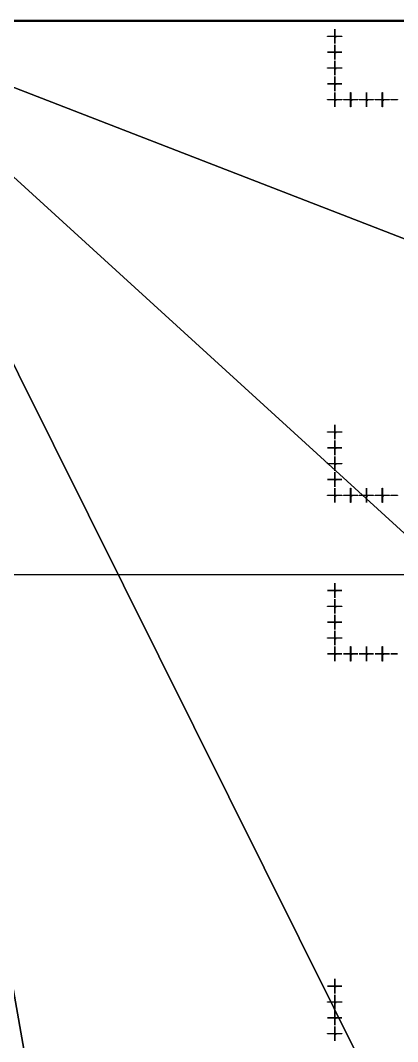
# Model space of a CAD drawing. Extents: x -25400 to 25400, y -24113 to 25400.
# Drawn here: x 2250 to 7017, y -12893 to 11 of the extents above; entities that cross this region are included whole.
import ezdxf

# ---------------------------------------------------------------- set-up
doc = ezdxf.new("R2010")
doc.units = 0
for name, color, linetype in [('L0D0', 2, 'CONTINUOUS'), ('L1D0', 3, 'CONTINUOUS'), ('L3D0', 4, 'CONTINUOUS')]:
    doc.layers.add(name, color=color, linetype=linetype)

msp = doc.modelspace()

# ---------------------------------------------------------------- linework, layer by layer
at = {"layer": 'L0D0'}
for points in [[(4251.735, -24112.788), (0, 0), (0, 14018.85), (7213, 14018.85), (7213, 14016), (8342.854, 14016), (8342.854, -23990.765), (8299.673, -24005.737), (8256.466, -24020.632), (8213.232, -24035.449), (8169.972, -24050.188), (8126.685, -24064.85), (8083.372, -24079.433), (8040.032, -24093.939), (7996.667, -24108.366), (7983.296, -24112.788)], [(-4251.735, -24112.788), (0, 0), (4251.735, -24112.788)]]:
    msp.add_lwpolyline(points, close=True, dxfattribs=at)
for points in [[(22900, 0), (0, 0), (18270.424, 7078)], [(2112.945, -22802.313), (0, 0), (10207.408, -20499.239)], [(21353.614, -8272.434), (0, 0), (22900, 0)], [(10207.408, -20499.239), (0, 0), (16923.304, -15427.63)], [(16923.304, -15427.63), (0, 0), (21353.614, -8272.434)]]:
    msp.add_lwpolyline(points, dxfattribs=at)
at = {"layer": 'L1D0'}
for points in [[(6222.25, -182.15), (6222.25, -99.15), (6224.75, -99.15), (6224.75, -182.15)], [(6132.5, -191.4), (6132.5, -188.9), (6215.5, -188.9), (6215.5, -191.4)], [(6223.3, -195.15), (6223.3, -190.35), (6218.5, -190.35), (6218.5, -189.95), (6223.3, -189.95), (6223.3, -185.15), (6223.7, -185.15), (6223.7, -189.95), (6228.5, -189.95), (6228.5, -190.35), (6223.7, -190.35), (6223.7, -195.15)], [(6222.25, -281.15), (6222.25, -198.15), (6224.75, -198.15), (6224.75, -281.15)], [(6229.5, -200.706), (6229.5, -197.15), (6233.944, -197.15), (6233.944, -198.039), (6230.389, -198.039), (6230.389, -199.817), (6233.056, -199.817), (6233.056, -200.706)], [(6229.5, -203.372), (6229.5, -202.483), (6233.056, -202.483), (6233.056, -203.372)], [(6231.5, -191.4), (6231.5, -188.9), (6314.5, -188.9), (6314.5, -191.4)], [(6233.056, -202.483), (6233.056, -200.706), (6233.944, -200.706), (6233.944, -202.483)], [(6223.3, -395.15), (6223.3, -390.35), (6218.5, -390.35), (6218.5, -389.95), (6223.3, -389.95), (6223.3, -385.15), (6223.7, -385.15), (6223.7, -389.95), (6228.5, -389.95), (6228.5, -390.35), (6223.7, -390.35), (6223.7, -395.15)], [(6222.25, -382.15), (6222.25, -299.15), (6224.75, -299.15), (6224.75, -382.15)], [(6132.5, -391.4), (6132.5, -388.9), (6215.5, -388.9), (6215.5, -391.4)], [(6222.25, -481.15), (6222.25, -398.15), (6224.75, -398.15), (6224.75, -481.15)], [(6222.25, -582.15), (6222.25, -499.15), (6224.75, -499.15), (6224.75, -582.15)], [(6232.167, -403.372), (6232.167, -401.594), (6229.5, -401.594), (6229.5, -399.817), (6230.389, -399.817), (6230.389, -400.706), (6232.167, -400.706), (6232.167, -398.039), (6231.278, -398.039), (6231.278, -397.15), (6233.056, -397.15), (6233.056, -400.706), (6233.944, -400.706), (6233.944, -401.594), (6233.056, -401.594), (6233.056, -403.372)], [(6230.389, -399.817), (6230.389, -398.039), (6231.278, -398.039), (6231.278, -399.817)], [(6231.5, -391.4), (6231.5, -388.9), (6314.5, -388.9), (6314.5, -391.4)], [(6132.5, -591.4), (6132.5, -588.9), (6215.5, -588.9), (6215.5, -591.4)], [(6223.3, -595.15), (6223.3, -590.35), (6218.5, -590.35), (6218.5, -589.95), (6223.3, -589.95), (6223.3, -585.15), (6223.7, -585.15), (6223.7, -589.95), (6228.5, -589.95), (6228.5, -590.35), (6223.7, -590.35), (6223.7, -595.15)], [(6222.25, -681.15), (6222.25, -598.15), (6224.75, -598.15), (6224.75, -681.15)], [(6229.5, -598.039), (6229.5, -597.15), (6233.056, -597.15), (6233.056, -598.039)], [(6229.5, -603.372), (6229.5, -602.483), (6233.056, -602.483), (6233.056, -603.372)], [(6230.389, -600.706), (6230.389, -599.817), (6233.056, -599.817), (6233.056, -600.706)], [(6231.5, -591.4), (6231.5, -588.9), (6314.5, -588.9), (6314.5, -591.4)], [(6233.056, -599.817), (6233.056, -598.039), (6233.944, -598.039), (6233.944, -599.817)], [(6233.056, -602.483), (6233.056, -600.706), (6233.944, -600.706), (6233.944, -602.483)], [(6222.25, -782.15), (6222.25, -699.15), (6224.75, -699.15), (6224.75, -782.15)], [(6132.5, -791.4), (6132.5, -788.9), (6215.5, -788.9), (6215.5, -791.4)], [(6223.3, -795.15), (6223.3, -790.35), (6218.5, -790.35), (6218.5, -789.95), (6223.3, -789.95), (6223.3, -785.15), (6223.7, -785.15), (6223.7, -789.95), (6228.5, -789.95), (6228.5, -790.35), (6223.7, -790.35), (6223.7, -795.15)], [(6222.25, -881.15), (6222.25, -798.15), (6224.75, -798.15), (6224.75, -881.15)], [(6222.25, -982.15), (6222.25, -899.15), (6224.75, -899.15), (6224.75, -982.15)], [(6229.5, -798.928), (6229.5, -798.039), (6230.389, -798.039), (6230.389, -798.928)], [(6229.5, -803.372), (6229.5, -801.594), (6230.389, -801.594), (6230.389, -802.483), (6233.944, -802.483), (6233.944, -803.372)], [(6230.389, -798.039), (6230.389, -797.15), (6233.056, -797.15), (6233.056, -798.039)], [(6230.389, -801.594), (6230.389, -800.706), (6232.167, -800.706), (6232.167, -801.594)], [(6231.5, -791.4), (6231.5, -788.9), (6314.5, -788.9), (6314.5, -791.4)], [(6232.167, -800.706), (6232.167, -799.817), (6233.056, -799.817), (6233.056, -800.706)], [(6233.056, -799.817), (6233.056, -798.039), (6233.944, -798.039), (6233.944, -799.817)], [(6422.25, -982.15), (6422.25, -899.15), (6424.75, -899.15), (6424.75, -982.15)], [(6622.25, -982.15), (6622.25, -899.15), (6624.75, -899.15), (6624.75, -982.15)], [(6822.25, -982.15), (6822.25, -899.15), (6824.75, -899.15), (6824.75, -982.15)], [(6132.5, -991.4), (6132.5, -988.9), (6215.5, -988.9), (6215.5, -991.4)], [(6223.3, -995.15), (6223.3, -990.35), (6218.5, -990.35), (6218.5, -989.95), (6223.3, -989.95), (6223.3, -985.15), (6223.7, -985.15), (6223.7, -989.95), (6228.5, -989.95), (6228.5, -990.35), (6223.7, -990.35), (6223.7, -995.15)], [(6222.25, -1081.15), (6222.25, -998.15), (6224.75, -998.15), (6224.75, -1081.15)], [(6230.389, -1003.372), (6230.389, -1002.483), (6231.278, -1002.483), (6231.278, -998.928), (6230.389, -998.928), (6230.389, -998.039), (6231.278, -998.039), (6231.278, -997.15), (6232.167, -997.15), (6232.167, -1002.483), (6233.056, -1002.483), (6233.056, -1003.372)], [(6231.5, -991.4), (6231.5, -988.9), (6314.5, -988.9), (6314.5, -991.4)], [(6332.5, -991.4), (6332.5, -988.9), (6415.5, -988.9), (6415.5, -991.4)], [(6423.3, -995.15), (6423.3, -990.35), (6418.5, -990.35), (6418.5, -989.95), (6423.3, -989.95), (6423.3, -985.15), (6423.7, -985.15), (6423.7, -989.95), (6428.5, -989.95), (6428.5, -990.35), (6423.7, -990.35), (6423.7, -995.15)], [(6422.25, -1081.15), (6422.25, -998.15), (6424.75, -998.15), (6424.75, -1081.15)], [(6429.5, -998.928), (6429.5, -998.039), (6430.389, -998.039), (6430.389, -998.928)], [(6429.5, -1003.372), (6429.5, -1001.594), (6430.389, -1001.594), (6430.389, -1002.483), (6433.944, -1002.483), (6433.944, -1003.372)], [(6430.389, -998.039), (6430.389, -997.15), (6433.056, -997.15), (6433.056, -998.039)], [(6430.389, -1001.594), (6430.389, -1000.706), (6432.167, -1000.706), (6432.167, -1001.594)], [(6431.5, -991.4), (6431.5, -988.9), (6514.5, -988.9), (6514.5, -991.4)], [(6432.167, -1000.706), (6432.167, -999.817), (6433.056, -999.817), (6433.056, -1000.706)], [(6433.056, -999.817), (6433.056, -998.039), (6433.944, -998.039), (6433.944, -999.817)], [(6532.5, -991.4), (6532.5, -988.9), (6615.5, -988.9), (6615.5, -991.4)], [(6623.3, -995.15), (6623.3, -990.35), (6618.5, -990.35), (6618.5, -989.95), (6623.3, -989.95), (6623.3, -985.15), (6623.7, -985.15), (6623.7, -989.95), (6628.5, -989.95), (6628.5, -990.35), (6623.7, -990.35), (6623.7, -995.15)], [(6622.25, -1081.15), (6622.25, -998.15), (6624.75, -998.15), (6624.75, -1081.15)], [(6629.5, -998.039), (6629.5, -997.15), (6633.056, -997.15), (6633.056, -998.039)], [(6629.5, -1003.372), (6629.5, -1002.483), (6633.056, -1002.483), (6633.056, -1003.372)], [(6630.389, -1000.706), (6630.389, -999.817), (6633.056, -999.817), (6633.056, -1000.706)], [(6631.5, -991.4), (6631.5, -988.9), (6714.5, -988.9), (6714.5, -991.4)], [(6633.056, -999.817), (6633.056, -998.039), (6633.944, -998.039), (6633.944, -999.817)], [(6633.056, -1002.483), (6633.056, -1000.706), (6633.944, -1000.706), (6633.944, -1002.483)], [(6732.5, -991.4), (6732.5, -988.9), (6815.5, -988.9), (6815.5, -991.4)], [(6823.3, -995.15), (6823.3, -990.35), (6818.5, -990.35), (6818.5, -989.95), (6823.3, -989.95), (6823.3, -985.15), (6823.7, -985.15), (6823.7, -989.95), (6828.5, -989.95), (6828.5, -990.35), (6823.7, -990.35), (6823.7, -995.15)], [(6822.25, -1081.15), (6822.25, -998.15), (6824.75, -998.15), (6824.75, -1081.15)], [(6832.167, -1003.372), (6832.167, -1001.594), (6829.5, -1001.594), (6829.5, -999.817), (6830.389, -999.817), (6830.389, -1000.706), (6832.167, -1000.706), (6832.167, -998.039), (6831.278, -998.039), (6831.278, -997.15), (6833.056, -997.15), (6833.056, -1000.706), (6833.944, -1000.706), (6833.944, -1001.594), (6833.056, -1001.594), (6833.056, -1003.372)], [(6830.389, -999.817), (6830.389, -998.039), (6831.278, -998.039), (6831.278, -999.817)], [(6831.5, -991.4), (6831.5, -988.9), (6914.5, -988.9), (6914.5, -991.4)], [(6932.5, -991.4), (6932.5, -988.9), (7015.5, -988.9), (7015.5, -991.4)], [(6222.25, -5182.15), (6222.25, -5099.15), (6224.75, -5099.15), (6224.75, -5182.15)], [(6132.5, -5191.4), (6132.5, -5188.9), (6215.5, -5188.9), (6215.5, -5191.4)], [(6223.3, -5195.15), (6223.3, -5190.35), (6218.5, -5190.35), (6218.5, -5189.95), (6223.3, -5189.95), (6223.3, -5185.15), (6223.7, -5185.15), (6223.7, -5189.95), (6228.5, -5189.95), (6228.5, -5190.35), (6223.7, -5190.35), (6223.7, -5195.15)], [(6222.25, -5281.15), (6222.25, -5198.15), (6224.75, -5198.15), (6224.75, -5281.15)], [(6229.5, -5200.706), (6229.5, -5197.15), (6233.944, -5197.15), (6233.944, -5198.039), (6230.389, -5198.039), (6230.389, -5199.817), (6233.056, -5199.817), (6233.056, -5200.706)], [(6229.5, -5203.372), (6229.5, -5202.483), (6233.056, -5202.483), (6233.056, -5203.372)], [(6231.5, -5191.4), (6231.5, -5188.9), (6314.5, -5188.9), (6314.5, -5191.4)], [(6233.056, -5202.483), (6233.056, -5200.706), (6233.944, -5200.706), (6233.944, -5202.483)], [(6132.5, -5391.4), (6132.5, -5388.9), (6215.5, -5388.9), (6215.5, -5391.4)], [(6223.3, -5395.15), (6223.3, -5390.35), (6218.5, -5390.35), (6218.5, -5389.95), (6223.3, -5389.95), (6223.3, -5385.15), (6223.7, -5385.15), (6223.7, -5389.95), (6228.5, -5389.95), (6228.5, -5390.35), (6223.7, -5390.35), (6223.7, -5395.15)], [(6222.25, -5382.15), (6222.25, -5299.15), (6224.75, -5299.15), (6224.75, -5382.15)], [(6222.25, -5481.15), (6222.25, -5398.15), (6224.75, -5398.15), (6224.75, -5481.15)], [(6232.167, -5403.372), (6232.167, -5401.594), (6229.5, -5401.594), (6229.5, -5399.817), (6230.389, -5399.817), (6230.389, -5400.706), (6232.167, -5400.706), (6232.167, -5398.039), (6231.278, -5398.039), (6231.278, -5397.15), (6233.056, -5397.15), (6233.056, -5400.706), (6233.944, -5400.706), (6233.944, -5401.594), (6233.056, -5401.594), (6233.056, -5403.372)], [(6230.389, -5399.817), (6230.389, -5398.039), (6231.278, -5398.039), (6231.278, -5399.817)], [(6231.5, -5391.4), (6231.5, -5388.9), (6314.5, -5388.9), (6314.5, -5391.4)], [(6222.25, -5582.15), (6222.25, -5499.15), (6224.75, -5499.15), (6224.75, -5582.15)], [(6132.5, -5591.4), (6132.5, -5588.9), (6215.5, -5588.9), (6215.5, -5591.4)], [(6223.3, -5595.15), (6223.3, -5590.35), (6218.5, -5590.35), (6218.5, -5589.95), (6223.3, -5589.95), (6223.3, -5585.15), (6223.7, -5585.15), (6223.7, -5589.95), (6228.5, -5589.95), (6228.5, -5590.35), (6223.7, -5590.35), (6223.7, -5595.15)], [(6222.25, -5681.15), (6222.25, -5598.15), (6224.75, -5598.15), (6224.75, -5681.15)], [(6229.5, -5598.039), (6229.5, -5597.15), (6233.056, -5597.15), (6233.056, -5598.039)], [(6229.5, -5603.372), (6229.5, -5602.483), (6233.056, -5602.483), (6233.056, -5603.372)], [(6230.389, -5600.706), (6230.389, -5599.817), (6233.056, -5599.817), (6233.056, -5600.706)], [(6231.5, -5591.4), (6231.5, -5588.9), (6314.5, -5588.9), (6314.5, -5591.4)], [(6233.056, -5599.817), (6233.056, -5598.039), (6233.944, -5598.039), (6233.944, -5599.817)], [(6233.056, -5602.483), (6233.056, -5600.706), (6233.944, -5600.706), (6233.944, -5602.483)], [(6132.5, -5791.4), (6132.5, -5788.9), (6215.5, -5788.9), (6215.5, -5791.4)], [(6223.3, -5795.15), (6223.3, -5790.35), (6218.5, -5790.35), (6218.5, -5789.95), (6223.3, -5789.95), (6223.3, -5785.15), (6223.7, -5785.15), (6223.7, -5789.95), (6228.5, -5789.95), (6228.5, -5790.35), (6223.7, -5790.35), (6223.7, -5795.15)], [(6222.25, -5782.15), (6222.25, -5699.15), (6224.75, -5699.15), (6224.75, -5782.15)], [(6222.25, -5881.15), (6222.25, -5798.15), (6224.75, -5798.15), (6224.75, -5881.15)], [(6229.5, -5798.928), (6229.5, -5798.039), (6230.389, -5798.039), (6230.389, -5798.928)], [(6229.5, -5803.372), (6229.5, -5801.594), (6230.389, -5801.594), (6230.389, -5802.483), (6233.944, -5802.483), (6233.944, -5803.372)], [(6230.389, -5798.039), (6230.389, -5797.15), (6233.056, -5797.15), (6233.056, -5798.039)], [(6230.389, -5801.594), (6230.389, -5800.706), (6232.167, -5800.706), (6232.167, -5801.594)], [(6231.5, -5791.4), (6231.5, -5788.9), (6314.5, -5788.9), (6314.5, -5791.4)], [(6232.167, -5800.706), (6232.167, -5799.817), (6233.056, -5799.817), (6233.056, -5800.706)], [(6233.056, -5799.817), (6233.056, -5798.039), (6233.944, -5798.039), (6233.944, -5799.817)], [(6222.25, -5982.15), (6222.25, -5899.15), (6224.75, -5899.15), (6224.75, -5982.15)], [(6422.25, -5982.15), (6422.25, -5899.15), (6424.75, -5899.15), (6424.75, -5982.15)], [(6622.25, -5982.15), (6622.25, -5899.15), (6624.75, -5899.15), (6624.75, -5982.15)], [(6822.25, -5982.15), (6822.25, -5899.15), (6824.75, -5899.15), (6824.75, -5982.15)], [(6132.5, -5991.4), (6132.5, -5988.9), (6215.5, -5988.9), (6215.5, -5991.4)], [(6223.3, -5995.15), (6223.3, -5990.35), (6218.5, -5990.35), (6218.5, -5989.95), (6223.3, -5989.95), (6223.3, -5985.15), (6223.7, -5985.15), (6223.7, -5989.95), (6228.5, -5989.95), (6228.5, -5990.35), (6223.7, -5990.35), (6223.7, -5995.15)], [(6222.25, -6081.15), (6222.25, -5998.15), (6224.75, -5998.15), (6224.75, -6081.15)], [(6230.389, -6003.372), (6230.389, -6002.483), (6231.278, -6002.483), (6231.278, -5998.928), (6230.389, -5998.928), (6230.389, -5998.039), (6231.278, -5998.039), (6231.278, -5997.15), (6232.167, -5997.15), (6232.167, -6002.483), (6233.056, -6002.483), (6233.056, -6003.372)], [(6231.5, -5991.4), (6231.5, -5988.9), (6314.5, -5988.9), (6314.5, -5991.4)], [(6332.5, -5991.4), (6332.5, -5988.9), (6415.5, -5988.9), (6415.5, -5991.4)], [(6423.3, -5995.15), (6423.3, -5990.35), (6418.5, -5990.35), (6418.5, -5989.95), (6423.3, -5989.95), (6423.3, -5985.15), (6423.7, -5985.15), (6423.7, -5989.95), (6428.5, -5989.95), (6428.5, -5990.35), (6423.7, -5990.35), (6423.7, -5995.15)], [(6422.25, -6081.15), (6422.25, -5998.15), (6424.75, -5998.15), (6424.75, -6081.15)], [(6429.5, -5998.928), (6429.5, -5998.039), (6430.389, -5998.039), (6430.389, -5998.928)], [(6429.5, -6003.372), (6429.5, -6001.594), (6430.389, -6001.594), (6430.389, -6002.483), (6433.944, -6002.483), (6433.944, -6003.372)], [(6430.389, -5998.039), (6430.389, -5997.15), (6433.056, -5997.15), (6433.056, -5998.039)], [(6430.389, -6001.594), (6430.389, -6000.706), (6432.167, -6000.706), (6432.167, -6001.594)], [(6431.5, -5991.4), (6431.5, -5988.9), (6514.5, -5988.9), (6514.5, -5991.4)], [(6432.167, -6000.706), (6432.167, -5999.817), (6433.056, -5999.817), (6433.056, -6000.706)], [(6433.056, -5999.817), (6433.056, -5998.039), (6433.944, -5998.039), (6433.944, -5999.817)], [(6532.5, -5991.4), (6532.5, -5988.9), (6615.5, -5988.9), (6615.5, -5991.4)], [(6623.3, -5995.15), (6623.3, -5990.35), (6618.5, -5990.35), (6618.5, -5989.95), (6623.3, -5989.95), (6623.3, -5985.15), (6623.7, -5985.15), (6623.7, -5989.95), (6628.5, -5989.95), (6628.5, -5990.35), (6623.7, -5990.35), (6623.7, -5995.15)], [(6622.25, -6081.15), (6622.25, -5998.15), (6624.75, -5998.15), (6624.75, -6081.15)], [(6629.5, -5998.039), (6629.5, -5997.15), (6633.056, -5997.15), (6633.056, -5998.039)], [(6629.5, -6003.372), (6629.5, -6002.483), (6633.056, -6002.483), (6633.056, -6003.372)], [(6630.389, -6000.706), (6630.389, -5999.817), (6633.056, -5999.817), (6633.056, -6000.706)], [(6631.5, -5991.4), (6631.5, -5988.9), (6714.5, -5988.9), (6714.5, -5991.4)], [(6633.056, -5999.817), (6633.056, -5998.039), (6633.944, -5998.039), (6633.944, -5999.817)], [(6633.056, -6002.483), (6633.056, -6000.706), (6633.944, -6000.706), (6633.944, -6002.483)], [(6732.5, -5991.4), (6732.5, -5988.9), (6815.5, -5988.9), (6815.5, -5991.4)], [(6823.3, -5995.15), (6823.3, -5990.35), (6818.5, -5990.35), (6818.5, -5989.95), (6823.3, -5989.95), (6823.3, -5985.15), (6823.7, -5985.15), (6823.7, -5989.95), (6828.5, -5989.95), (6828.5, -5990.35), (6823.7, -5990.35), (6823.7, -5995.15)], [(6822.25, -6081.15), (6822.25, -5998.15), (6824.75, -5998.15), (6824.75, -6081.15)], [(6832.167, -6003.372), (6832.167, -6001.594), (6829.5, -6001.594), (6829.5, -5999.817), (6830.389, -5999.817), (6830.389, -6000.706), (6832.167, -6000.706), (6832.167, -5998.039), (6831.278, -5998.039), (6831.278, -5997.15), (6833.056, -5997.15), (6833.056, -6000.706), (6833.944, -6000.706), (6833.944, -6001.594), (6833.056, -6001.594), (6833.056, -6003.372)], [(6830.389, -5999.817), (6830.389, -5998.039), (6831.278, -5998.039), (6831.278, -5999.817)], [(6831.5, -5991.4), (6831.5, -5988.9), (6914.5, -5988.9), (6914.5, -5991.4)], [(6932.5, -5991.4), (6932.5, -5988.9), (7015.5, -5988.9), (7015.5, -5991.4)], [(6132.5, -7194.4), (6132.5, -7191.9), (6215.5, -7191.9), (6215.5, -7194.4)], [(6223.3, -7198.15), (6223.3, -7193.35), (6218.5, -7193.35), (6218.5, -7192.95), (6223.3, -7192.95), (6223.3, -7188.15), (6223.7, -7188.15), (6223.7, -7192.95), (6228.5, -7192.95), (6228.5, -7193.35), (6223.7, -7193.35), (6223.7, -7198.15)], [(6222.25, -7185.15), (6222.25, -7102.15), (6224.75, -7102.15), (6224.75, -7185.15)], [(6222.25, -7284.15), (6222.25, -7201.15), (6224.75, -7201.15), (6224.75, -7284.15)], [(6229.5, -7203.706), (6229.5, -7200.15), (6233.944, -7200.15), (6233.944, -7201.039), (6230.389, -7201.039), (6230.389, -7202.817), (6233.056, -7202.817), (6233.056, -7203.706)], [(6229.5, -7206.372), (6229.5, -7205.483), (6233.056, -7205.483), (6233.056, -7206.372)], [(6231.5, -7194.4), (6231.5, -7191.9), (6314.5, -7191.9), (6314.5, -7194.4)], [(6233.056, -7205.483), (6233.056, -7203.706), (6233.944, -7203.706), (6233.944, -7205.483)], [(6222.25, -7385.15), (6222.25, -7302.15), (6224.75, -7302.15), (6224.75, -7385.15)], [(6132.5, -7394.4), (6132.5, -7391.9), (6215.5, -7391.9), (6215.5, -7394.4)], [(6223.3, -7398.15), (6223.3, -7393.35), (6218.5, -7393.35), (6218.5, -7392.95), (6223.3, -7392.95), (6223.3, -7388.15), (6223.7, -7388.15), (6223.7, -7392.95), (6228.5, -7392.95), (6228.5, -7393.35), (6223.7, -7393.35), (6223.7, -7398.15)], [(6222.25, -7484.15), (6222.25, -7401.15), (6224.75, -7401.15), (6224.75, -7484.15)], [(6232.167, -7406.372), (6232.167, -7404.594), (6229.5, -7404.594), (6229.5, -7402.817), (6230.389, -7402.817), (6230.389, -7403.706), (6232.167, -7403.706), (6232.167, -7401.039), (6231.278, -7401.039), (6231.278, -7400.15), (6233.056, -7400.15), (6233.056, -7403.706), (6233.944, -7403.706), (6233.944, -7404.594), (6233.056, -7404.594), (6233.056, -7406.372)], [(6230.389, -7402.817), (6230.389, -7401.039), (6231.278, -7401.039), (6231.278, -7402.817)], [(6231.5, -7394.4), (6231.5, -7391.9), (6314.5, -7391.9), (6314.5, -7394.4)], [(6132.5, -7594.4), (6132.5, -7591.9), (6215.5, -7591.9), (6215.5, -7594.4)], [(6223.3, -7598.15), (6223.3, -7593.35), (6218.5, -7593.35), (6218.5, -7592.95), (6223.3, -7592.95), (6223.3, -7588.15), (6223.7, -7588.15), (6223.7, -7592.95), (6228.5, -7592.95), (6228.5, -7593.35), (6223.7, -7593.35), (6223.7, -7598.15)], [(6222.25, -7585.15), (6222.25, -7502.15), (6224.75, -7502.15), (6224.75, -7585.15)], [(6222.25, -7684.15), (6222.25, -7601.15), (6224.75, -7601.15), (6224.75, -7684.15)], [(6229.5, -7601.039), (6229.5, -7600.15), (6233.056, -7600.15), (6233.056, -7601.039)], [(6229.5, -7606.372), (6229.5, -7605.483), (6233.056, -7605.483), (6233.056, -7606.372)], [(6230.389, -7603.706), (6230.389, -7602.817), (6233.056, -7602.817), (6233.056, -7603.706)], [(6231.5, -7594.4), (6231.5, -7591.9), (6314.5, -7591.9), (6314.5, -7594.4)], [(6233.056, -7602.817), (6233.056, -7601.039), (6233.944, -7601.039), (6233.944, -7602.817)], [(6233.056, -7605.483), (6233.056, -7603.706), (6233.944, -7603.706), (6233.944, -7605.483)], [(6222.25, -7785.15), (6222.25, -7702.15), (6224.75, -7702.15), (6224.75, -7785.15)], [(6132.5, -7794.4), (6132.5, -7791.9), (6215.5, -7791.9), (6215.5, -7794.4)], [(6223.3, -7798.15), (6223.3, -7793.35), (6218.5, -7793.35), (6218.5, -7792.95), (6223.3, -7792.95), (6223.3, -7788.15), (6223.7, -7788.15), (6223.7, -7792.95), (6228.5, -7792.95), (6228.5, -7793.35), (6223.7, -7793.35), (6223.7, -7798.15)], [(6222.25, -7884.15), (6222.25, -7801.15), (6224.75, -7801.15), (6224.75, -7884.15)], [(6229.5, -7801.928), (6229.5, -7801.039), (6230.389, -7801.039), (6230.389, -7801.928)], [(6229.5, -7806.372), (6229.5, -7804.594), (6230.389, -7804.594), (6230.389, -7805.483), (6233.944, -7805.483), (6233.944, -7806.372)], [(6230.389, -7801.039), (6230.389, -7800.15), (6233.056, -7800.15), (6233.056, -7801.039)], [(6230.389, -7804.594), (6230.389, -7803.706), (6232.167, -7803.706), (6232.167, -7804.594)], [(6231.5, -7794.4), (6231.5, -7791.9), (6314.5, -7791.9), (6314.5, -7794.4)], [(6232.167, -7803.706), (6232.167, -7802.817), (6233.056, -7802.817), (6233.056, -7803.706)], [(6233.056, -7802.817), (6233.056, -7801.039), (6233.944, -7801.039), (6233.944, -7802.817)], [(6132.5, -7994.4), (6132.5, -7991.9), (6215.5, -7991.9), (6215.5, -7994.4)], [(6223.3, -7998.15), (6223.3, -7993.35), (6218.5, -7993.35), (6218.5, -7992.95), (6223.3, -7992.95), (6223.3, -7988.15), (6223.7, -7988.15), (6223.7, -7992.95), (6228.5, -7992.95), (6228.5, -7993.35), (6223.7, -7993.35), (6223.7, -7998.15)], [(6222.25, -7985.15), (6222.25, -7902.15), (6224.75, -7902.15), (6224.75, -7985.15)], [(6230.389, -8006.372), (6230.389, -8005.483), (6231.278, -8005.483), (6231.278, -8001.928), (6230.389, -8001.928), (6230.389, -8001.039), (6231.278, -8001.039), (6231.278, -8000.15), (6232.167, -8000.15), (6232.167, -8005.483), (6233.056, -8005.483), (6233.056, -8006.372)], [(6231.5, -7994.4), (6231.5, -7991.9), (6314.5, -7991.9), (6314.5, -7994.4)], [(6332.5, -7994.4), (6332.5, -7991.9), (6415.5, -7991.9), (6415.5, -7994.4)], [(6423.3, -7998.15), (6423.3, -7993.35), (6418.5, -7993.35), (6418.5, -7992.95), (6423.3, -7992.95), (6423.3, -7988.15), (6423.7, -7988.15), (6423.7, -7992.95), (6428.5, -7992.95), (6428.5, -7993.35), (6423.7, -7993.35), (6423.7, -7998.15)], [(6422.25, -7985.15), (6422.25, -7902.15), (6424.75, -7902.15), (6424.75, -7985.15)], [(6430.389, -8001.039), (6430.389, -8000.15), (6433.056, -8000.15), (6433.056, -8001.039)], [(6431.5, -7994.4), (6431.5, -7991.9), (6514.5, -7991.9), (6514.5, -7994.4)], [(6532.5, -7994.4), (6532.5, -7991.9), (6615.5, -7991.9), (6615.5, -7994.4)], [(6623.3, -7998.15), (6623.3, -7993.35), (6618.5, -7993.35), (6618.5, -7992.95), (6623.3, -7992.95), (6623.3, -7988.15), (6623.7, -7988.15), (6623.7, -7992.95), (6628.5, -7992.95), (6628.5, -7993.35), (6623.7, -7993.35), (6623.7, -7998.15)], [(6622.25, -7985.15), (6622.25, -7902.15), (6624.75, -7902.15), (6624.75, -7985.15)], [(6629.5, -8001.039), (6629.5, -8000.15), (6633.056, -8000.15), (6633.056, -8001.039)], [(6631.5, -7994.4), (6631.5, -7991.9), (6714.5, -7991.9), (6714.5, -7994.4)], [(6732.5, -7994.4), (6732.5, -7991.9), (6815.5, -7991.9), (6815.5, -7994.4)], [(6823.3, -7998.15), (6823.3, -7993.35), (6818.5, -7993.35), (6818.5, -7992.95), (6823.3, -7992.95), (6823.3, -7988.15), (6823.7, -7988.15), (6823.7, -7992.95), (6828.5, -7992.95), (6828.5, -7993.35), (6823.7, -7993.35), (6823.7, -7998.15)], [(6822.25, -7985.15), (6822.25, -7902.15), (6824.75, -7902.15), (6824.75, -7985.15)], [(6832.167, -8006.372), (6832.167, -8004.594), (6829.5, -8004.594), (6829.5, -8002.817), (6830.389, -8002.817), (6830.389, -8003.706), (6832.167, -8003.706), (6832.167, -8001.039), (6831.278, -8001.039), (6831.278, -8000.15), (6833.056, -8000.15), (6833.056, -8003.706), (6833.944, -8003.706), (6833.944, -8004.594), (6833.056, -8004.594), (6833.056, -8006.372)], [(6831.5, -7994.4), (6831.5, -7991.9), (6914.5, -7991.9), (6914.5, -7994.4)], [(6932.5, -7994.4), (6932.5, -7991.9), (7015.5, -7991.9), (7015.5, -7994.4)], [(6222.25, -8084.15), (6222.25, -8001.15), (6224.75, -8001.15), (6224.75, -8084.15)], [(6422.25, -8084.15), (6422.25, -8001.15), (6424.75, -8001.15), (6424.75, -8084.15)], [(6429.5, -8001.928), (6429.5, -8001.039), (6430.389, -8001.039), (6430.389, -8001.928)], [(6429.5, -8006.372), (6429.5, -8004.594), (6430.389, -8004.594), (6430.389, -8005.483), (6433.944, -8005.483), (6433.944, -8006.372)], [(6430.389, -8004.594), (6430.389, -8003.706), (6432.167, -8003.706), (6432.167, -8004.594)], [(6432.167, -8003.706), (6432.167, -8002.817), (6433.056, -8002.817), (6433.056, -8003.706)], [(6433.056, -8002.817), (6433.056, -8001.039), (6433.944, -8001.039), (6433.944, -8002.817)], [(6622.25, -8084.15), (6622.25, -8001.15), (6624.75, -8001.15), (6624.75, -8084.15)], [(6629.5, -8006.372), (6629.5, -8005.483), (6633.056, -8005.483), (6633.056, -8006.372)], [(6630.389, -8003.706), (6630.389, -8002.817), (6633.056, -8002.817), (6633.056, -8003.706)], [(6633.056, -8002.817), (6633.056, -8001.039), (6633.944, -8001.039), (6633.944, -8002.817)], [(6633.056, -8005.483), (6633.056, -8003.706), (6633.944, -8003.706), (6633.944, -8005.483)], [(6822.25, -8084.15), (6822.25, -8001.15), (6824.75, -8001.15), (6824.75, -8084.15)], [(6830.389, -8002.817), (6830.389, -8001.039), (6831.278, -8001.039), (6831.278, -8002.817)], [(6222.25, -12185.15), (6222.25, -12102.15), (6224.75, -12102.15), (6224.75, -12185.15)], [(6132.5, -12194.4), (6132.5, -12191.9), (6215.5, -12191.9), (6215.5, -12194.4)], [(6223.3, -12198.15), (6223.3, -12193.35), (6218.5, -12193.35), (6218.5, -12192.95), (6223.3, -12192.95), (6223.3, -12188.15), (6223.7, -12188.15), (6223.7, -12192.95), (6228.5, -12192.95), (6228.5, -12193.35), (6223.7, -12193.35), (6223.7, -12198.15)], [(6222.25, -12284.15), (6222.25, -12201.15), (6224.75, -12201.15), (6224.75, -12284.15)], [(6229.5, -12203.706), (6229.5, -12200.15), (6233.944, -12200.15), (6233.944, -12201.039), (6230.389, -12201.039), (6230.389, -12202.817), (6233.056, -12202.817), (6233.056, -12203.706)], [(6229.5, -12206.372), (6229.5, -12205.483), (6233.056, -12205.483), (6233.056, -12206.372)], [(6231.5, -12194.4), (6231.5, -12191.9), (6314.5, -12191.9), (6314.5, -12194.4)], [(6233.056, -12205.483), (6233.056, -12203.706), (6233.944, -12203.706), (6233.944, -12205.483)], [(6223.3, -12398.15), (6223.3, -12393.35), (6218.5, -12393.35), (6218.5, -12392.95), (6223.3, -12392.95), (6223.3, -12388.15), (6223.7, -12388.15), (6223.7, -12392.95), (6228.5, -12392.95), (6228.5, -12393.35), (6223.7, -12393.35), (6223.7, -12398.15)], [(6222.25, -12385.15), (6222.25, -12302.15), (6224.75, -12302.15), (6224.75, -12385.15)], [(6132.5, -12394.4), (6132.5, -12391.9), (6215.5, -12391.9), (6215.5, -12394.4)], [(6222.25, -12484.15), (6222.25, -12401.15), (6224.75, -12401.15), (6224.75, -12484.15)], [(6222.25, -12585.15), (6222.25, -12502.15), (6224.75, -12502.15), (6224.75, -12585.15)], [(6232.167, -12406.372), (6232.167, -12404.594), (6229.5, -12404.594), (6229.5, -12402.817), (6230.389, -12402.817), (6230.389, -12403.706), (6232.167, -12403.706), (6232.167, -12401.039), (6231.278, -12401.039), (6231.278, -12400.15), (6233.056, -12400.15), (6233.056, -12403.706), (6233.944, -12403.706), (6233.944, -12404.594), (6233.056, -12404.594), (6233.056, -12406.372)], [(6230.389, -12402.817), (6230.389, -12401.039), (6231.278, -12401.039), (6231.278, -12402.817)], [(6231.5, -12394.4), (6231.5, -12391.9), (6314.5, -12391.9), (6314.5, -12394.4)], [(6132.5, -12594.4), (6132.5, -12591.9), (6215.5, -12591.9), (6215.5, -12594.4)], [(6223.3, -12598.15), (6223.3, -12593.35), (6218.5, -12593.35), (6218.5, -12592.95), (6223.3, -12592.95), (6223.3, -12588.15), (6223.7, -12588.15), (6223.7, -12592.95), (6228.5, -12592.95), (6228.5, -12593.35), (6223.7, -12593.35), (6223.7, -12598.15)], [(6222.25, -12684.15), (6222.25, -12601.15), (6224.75, -12601.15), (6224.75, -12684.15)], [(6229.5, -12601.039), (6229.5, -12600.15), (6233.056, -12600.15), (6233.056, -12601.039)], [(6229.5, -12606.372), (6229.5, -12605.483), (6233.056, -12605.483), (6233.056, -12606.372)], [(6230.389, -12603.706), (6230.389, -12602.817), (6233.056, -12602.817), (6233.056, -12603.706)], [(6231.5, -12594.4), (6231.5, -12591.9), (6314.5, -12591.9), (6314.5, -12594.4)], [(6233.056, -12602.817), (6233.056, -12601.039), (6233.944, -12601.039), (6233.944, -12602.817)], [(6233.056, -12605.483), (6233.056, -12603.706), (6233.944, -12603.706), (6233.944, -12605.483)], [(6222.25, -12785.15), (6222.25, -12702.15), (6224.75, -12702.15), (6224.75, -12785.15)], [(6132.5, -12794.4), (6132.5, -12791.9), (6215.5, -12791.9), (6215.5, -12794.4)], [(6223.3, -12798.15), (6223.3, -12793.35), (6218.5, -12793.35), (6218.5, -12792.95), (6223.3, -12792.95), (6223.3, -12788.15), (6223.7, -12788.15), (6223.7, -12792.95), (6228.5, -12792.95), (6228.5, -12793.35), (6223.7, -12793.35), (6223.7, -12798.15)], [(6222.25, -12884.15), (6222.25, -12801.15), (6224.75, -12801.15), (6224.75, -12884.15)], [(6229.5, -12801.928), (6229.5, -12801.039), (6230.389, -12801.039), (6230.389, -12801.928)], [(6229.5, -12806.372), (6229.5, -12804.594), (6230.389, -12804.594), (6230.389, -12805.483), (6233.944, -12805.483), (6233.944, -12806.372)], [(6230.389, -12801.039), (6230.389, -12800.15), (6233.056, -12800.15), (6233.056, -12801.039)], [(6230.389, -12804.594), (6230.389, -12803.706), (6232.167, -12803.706), (6232.167, -12804.594)], [(6231.5, -12794.4), (6231.5, -12791.9), (6314.5, -12791.9), (6314.5, -12794.4)], [(6232.167, -12803.706), (6232.167, -12802.817), (6233.056, -12802.817), (6233.056, -12803.706)], [(6233.056, -12802.817), (6233.056, -12801.039), (6233.944, -12801.039), (6233.944, -12802.817)]]:
    msp.add_lwpolyline(points, close=True, dxfattribs=at)
at = {"layer": 'L3D0'}
for points in [[(-20788.5, -6990.15), (21229.5, -6990.15), (21229.5, 9.85), (14229.5, 9.85), (14229.5, -6990.15), (14226.5, -6990.15), (14226.5, 9.85), (7226.5, 9.85), (7226.5, -6990.15), (7223.5, -6990.15), (7223.5, 9.85), (223.5, 9.85), (223.5, -6990.15), (220.5, -6990.15), (220.5, 9.85), (-6779.5, 9.85)], [(-20788.5, -13993.15), (21229.5, -13993.15), (21229.5, -6993.15), (14229.5, -6993.15), (14229.5, -13993.15), (14226.5, -13993.15), (14226.5, -6993.15), (7226.5, -6993.15), (7226.5, -13993.15), (7223.5, -13993.15), (7223.5, -6993.15), (223.5, -6993.15), (223.5, -13993.15), (220.5, -13993.15), (220.5, -6993.15), (-6779.5, -6993.15)]]:
    msp.add_lwpolyline(points, dxfattribs=at)

doc.saveas('drawing.dxf')
